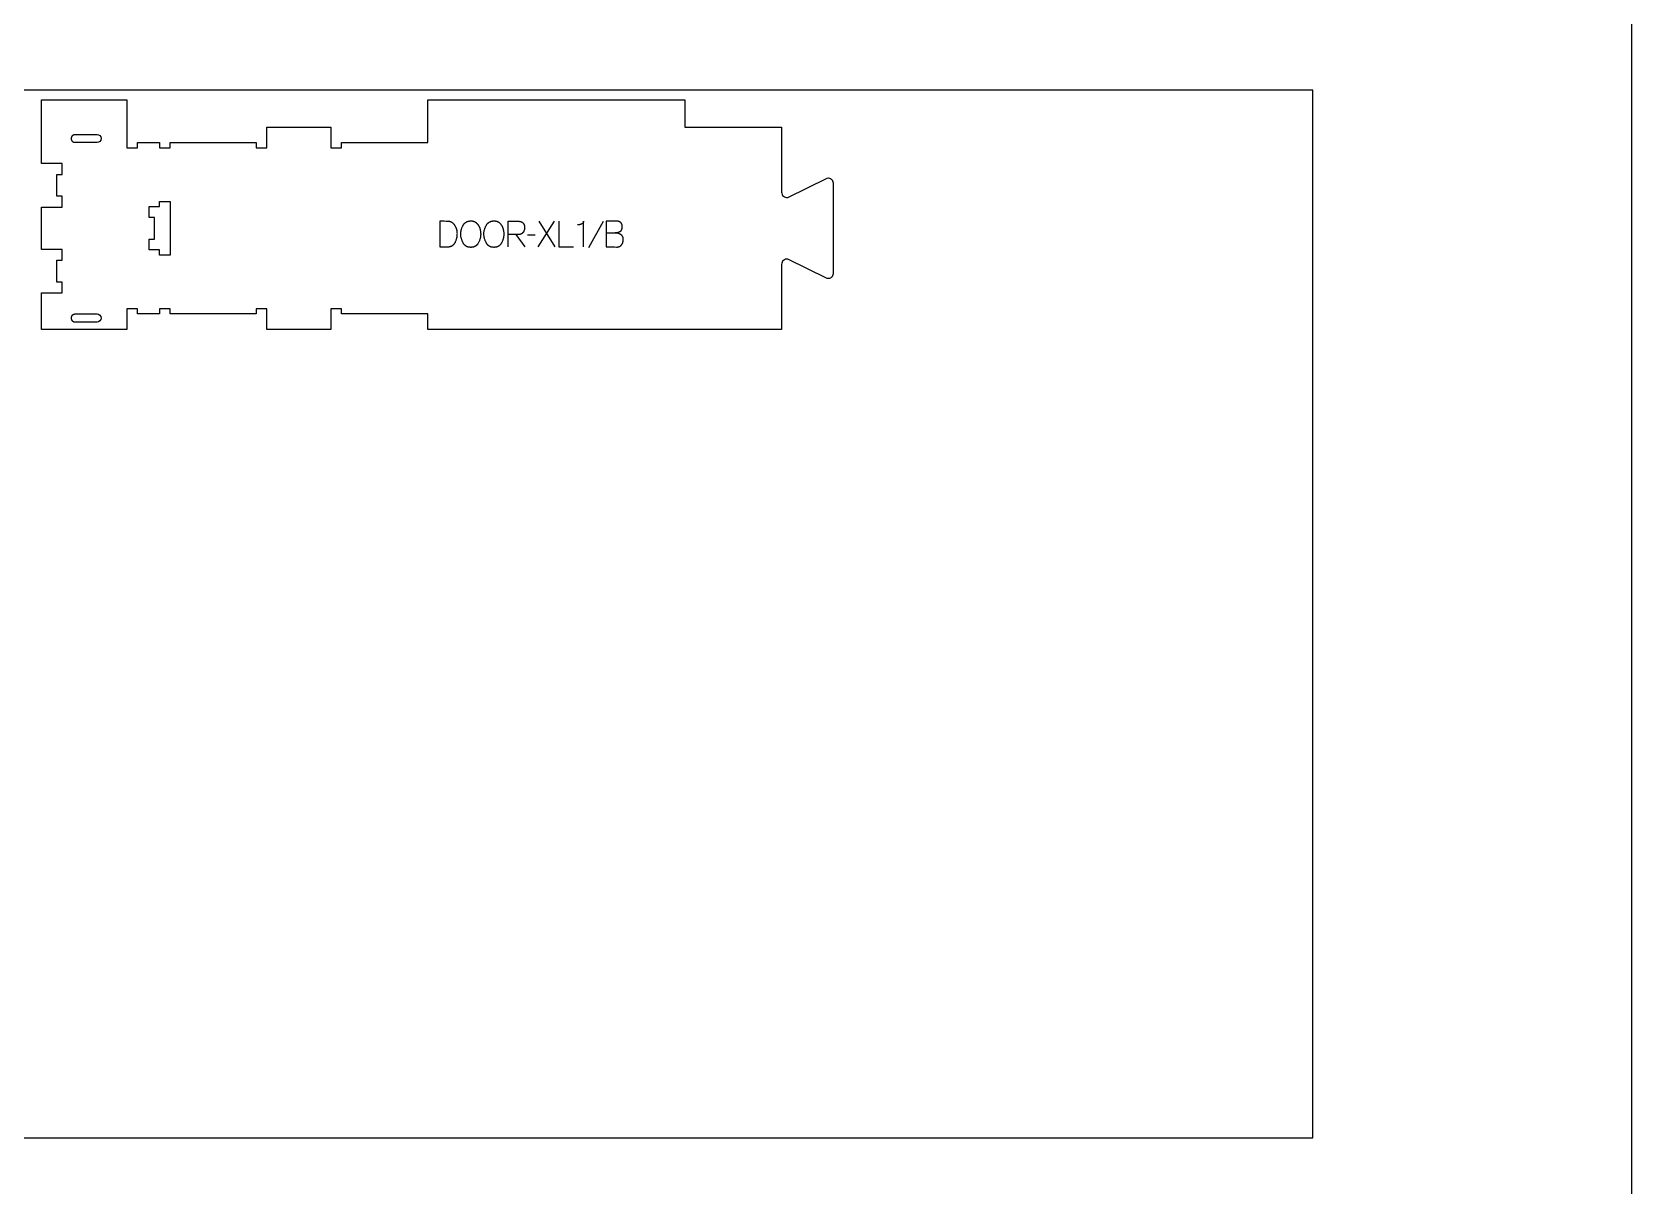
# Model space of a CAD drawing. Extents: x 0 to 4485, y 0 to 8771.
# Drawn here: x 1320 to 3183, y 2387 to 3731 of the extents above; entities that cross this region are included whole.
import ezdxf

# ---------------------------------------------------------------- set-up
doc = ezdxf.new("R2010")
doc.units = 0
for name, color, linetype in [('0_SHEET_SPRUCEPLY_2440X122', 1, 'CONTINUOUS'), ('1_ANYTOOL_1MMDEEP_LABELS_S', 2, 'CONTINUOUS'), ('3_ANYTOOL_CUTTHROUGH_INSID', 4, 'CONTINUOUS'), ('4_ANYTOOL_CUTTHROUGH_OUTSI', 5, 'CONTINUOUS'), ('DONOTCUT', 7, 'CONTINUOUS')]:
    doc.layers.add(name, color=color, linetype=linetype)

msp = doc.modelspace()

# ---------------------------------------------------------------- linework, layer by layer
at = {"layer": '0_SHEET_SPRUCEPLY_2440X122'}
msp.add_lwpolyline([(371.7, 3662.6), (371.7, 2442.6), (2811.7, 2442.6), (2811.7, 3662.6)], close=True, dxfattribs=at)
at = {"layer": '1_ANYTOOL_1MMDEEP_LABELS_S', "color": 2}
for points in [[(1794.9, 3510.2), (1794.9, 3480.2), (1803.4, 3480.3), (1803.8, 3480.3), (1804.2, 3480.3), (1804.6, 3480.3), (1805, 3480.4), (1805.4, 3480.4), (1805.7, 3480.5), (1806.1, 3480.6), (1806.4, 3480.6), (1806.8, 3480.7), (1807.1, 3480.8), (1807.5, 3480.9), (1807.8, 3481), (1808.1, 3481.2), (1808.3, 3481.2), (1808.4, 3481.3), (1808.6, 3481.4), (1808.7, 3481.4), (1808.9, 3481.5), (1809, 3481.6), (1809.2, 3481.7), (1809.3, 3481.7), (1809.4, 3481.8), (1809.6, 3481.9), (1809.7, 3482), (1809.8, 3482.1), (1810, 3482.2), (1810.1, 3482.3), (1810.2, 3482.4), (1810.4, 3482.5), (1810.5, 3482.6), (1810.6, 3482.7), (1810.7, 3482.8), (1810.8, 3482.9), (1811, 3483), (1811.1, 3483.1), (1811.2, 3483.3), (1811.3, 3483.4), (1811.4, 3483.5), (1811.5, 3483.6), (1811.6, 3483.8), (1811.7, 3483.9), (1811.8, 3484), (1811.9, 3484.1), (1812, 3484.3), (1812.1, 3484.4), (1812.3, 3484.7), (1812.5, 3485), (1812.6, 3485.3), (1813, 3485.9), (1813.2, 3486.5), (1813.5, 3487.2), (1813.8, 3487.8), (1814, 3488.5), (1814.2, 3489.1), (1814.4, 3489.8), (1814.6, 3490.4), (1814.8, 3491.1), (1814.9, 3491.7), (1815, 3492.4), (1815.1, 3493.1), (1815.2, 3493.8), (1815.2, 3494.5), (1815.2, 3495.2), (1815.3, 3495.9), (1815.2, 3496.5), (1815.2, 3497.1), (1815.2, 3497.7), (1815.1, 3498.2), (1815, 3498.8), (1815, 3499.1), (1814.9, 3499.4), (1814.8, 3499.7), (1814.8, 3499.9), (1814.7, 3500.2), (1814.6, 3500.5), (1814.5, 3500.8), (1814.5, 3501), (1814.4, 3501.3), (1814.3, 3501.6), (1814.2, 3501.9), (1814.1, 3502.1), (1814, 3502.4), (1813.9, 3502.7), (1813.6, 3503.2), (1813.3, 3503.7), (1813.1, 3504.2), (1812.8, 3504.7), (1812.6, 3505), (1812.4, 3505.3), (1812.2, 3505.6), (1812, 3505.9), (1811.8, 3506.2), (1811.5, 3506.4), (1811.3, 3506.7), (1811.1, 3506.9), (1810.9, 3507.1), (1810.7, 3507.4), (1810.4, 3507.6), (1810.2, 3507.8), (1810, 3508), (1809.7, 3508.2), (1809.5, 3508.3), (1809.2, 3508.5), (1809, 3508.7), (1808.7, 3508.8), (1808.5, 3509), (1808.2, 3509.1), (1808, 3509.2), (1807.7, 3509.3), (1807.4, 3509.4), (1807.2, 3509.5), (1806.9, 3509.6), (1806.6, 3509.7), (1806.3, 3509.7), (1806, 3509.8), (1805.7, 3509.8), (1805.5, 3509.9), (1805.2, 3509.9), (1804.9, 3509.9), (1802.4, 3510), (1799.9, 3510.1), (1797.4, 3510.2)], [(1831.3, 3510.5), (1831.7, 3510.5), (1832.1, 3510.5), (1832.4, 3510.5), (1832.8, 3510.5), (1832.9, 3510.4), (1833.1, 3510.4), (1833.3, 3510.4), (1833.4, 3510.3), (1833.6, 3510.3), (1833.8, 3510.3), (1833.9, 3510.2), (1834.1, 3510.2), (1834.3, 3510.1), (1834.4, 3510.1), (1834.6, 3510), (1834.7, 3510), (1834.9, 3509.9), (1835, 3509.8), (1835.2, 3509.8), (1835.3, 3509.7), (1835.5, 3509.6), (1835.6, 3509.6), (1835.7, 3509.5), (1835.9, 3509.4), (1836, 3509.3), (1836.2, 3509.2), (1836.3, 3509.2), (1836.4, 3509.1), (1836.7, 3508.9), (1836.9, 3508.7), (1837.2, 3508.5), (1837.4, 3508.3), (1837.7, 3508.1), (1837.9, 3507.8), (1838.1, 3507.6), (1838.3, 3507.4), (1838.5, 3507.2), (1838.8, 3506.9), (1839, 3506.7), (1839.2, 3506.4), (1839.3, 3506.1), (1839.5, 3505.9), (1839.7, 3505.6), (1839.9, 3505.3), (1840, 3505), (1840.2, 3504.7), (1840.4, 3504.5), (1840.5, 3504.2), (1840.6, 3503.9), (1840.8, 3503.5), (1840.9, 3503.2), (1841, 3502.9), (1841.2, 3502.6), (1841.3, 3502.3), (1841.4, 3502), (1841.5, 3501.6), (1841.6, 3501.3), (1841.7, 3501), (1841.8, 3500.6), (1841.8, 3500.3), (1842, 3499.6), (1842.1, 3498.9), (1842.2, 3498.3), (1842.3, 3497.6), (1842.4, 3497), (1842.4, 3496.3), (1842.5, 3495.7), (1842.5, 3495), (1842.5, 3494.4), (1842.4, 3493.8), (1842.4, 3493.1), (1842.3, 3492.5), (1842.2, 3491.8), (1842.1, 3491.2), (1841.9, 3490.6), (1841.8, 3489.9), (1841.6, 3489.3), (1841.4, 3488.7), (1841.2, 3488), (1840.9, 3487.4), (1840.6, 3486.7), (1840.3, 3486.1), (1840, 3485.5), (1839.7, 3484.8), (1839.5, 3484.5), (1839.3, 3484.2), (1839.2, 3483.9), (1839, 3483.6), (1838.8, 3483.4), (1838.6, 3483.1), (1838.3, 3482.8), (1838.1, 3482.6), (1838, 3482.5), (1837.9, 3482.4), (1837.8, 3482.3), (1837.7, 3482.1), (1837.5, 3482), (1837.4, 3481.9), (1837.3, 3481.8), (1837.2, 3481.7), (1837.1, 3481.6), (1836.9, 3481.5), (1836.8, 3481.4), (1836.7, 3481.3), (1836.5, 3481.3), (1836.4, 3481.2), (1836.3, 3481.1), (1836.1, 3481), (1836, 3480.9), (1835.9, 3480.9), (1835.7, 3480.8), (1835.6, 3480.7), (1835.4, 3480.6), (1835.3, 3480.6), (1835.1, 3480.5), (1835, 3480.5), (1834.8, 3480.4), (1834.7, 3480.3), (1834.5, 3480.3), (1834.4, 3480.2), (1834.1, 3480.1), (1833.8, 3480.1), (1833.4, 3480), (1833.1, 3479.9), (1832.8, 3479.9), (1832.4, 3479.8), (1832.1, 3479.8), (1831.7, 3479.8), (1831.3, 3479.7), (1831, 3479.7), (1830.6, 3479.7), (1830.2, 3479.8), (1829.9, 3479.8), (1829.5, 3479.8), (1829.1, 3479.9), (1828.8, 3479.9), (1828.4, 3480), (1828.1, 3480.1), (1827.8, 3480.1), (1827.5, 3480.2), (1827.3, 3480.3), (1827.1, 3480.3), (1827, 3480.4), (1826.8, 3480.5), (1826.7, 3480.5), (1826.5, 3480.6), (1826.4, 3480.7), (1826.2, 3480.7), (1826.1, 3480.8), (1825.9, 3480.9), (1825.8, 3480.9), (1825.7, 3481), (1825.5, 3481.1), (1825.4, 3481.2), (1825.2, 3481.3), (1825.1, 3481.4), (1825, 3481.5), (1824.9, 3481.6), (1824.7, 3481.7), (1824.6, 3481.8), (1824.5, 3481.9), (1824.3, 3482), (1824.2, 3482.1), (1824.1, 3482.2), (1824, 3482.3), (1823.9, 3482.4), (1823.8, 3482.5), (1823.6, 3482.6), (1823.5, 3482.8), (1823.4, 3482.9), (1823.2, 3483.2), (1823, 3483.4), (1822.8, 3483.7), (1822.6, 3484), (1822.4, 3484.3), (1822.2, 3484.6), (1822, 3484.9), (1821.7, 3485.6), (1821.4, 3486.2), (1821.1, 3486.9), (1820.8, 3487.5), (1820.6, 3488.2), (1820.4, 3488.8), (1820.2, 3489.5), (1820, 3490.1), (1819.8, 3490.8), (1819.7, 3491.4), (1819.5, 3492.1), (1819.5, 3492.7), (1819.4, 3493.4), (1819.3, 3494), (1819.3, 3494.7), (1819.3, 3495.3), (1819.3, 3496), (1819.3, 3496.7), (1819.4, 3497.4), (1819.5, 3498.1), (1819.6, 3498.7), (1819.7, 3499.4), (1819.8, 3500.1), (1820, 3500.7), (1820.2, 3501.4), (1820.4, 3502), (1820.6, 3502.6), (1820.9, 3503.3), (1821.2, 3503.9), (1821.5, 3504.5), (1821.8, 3505.1), (1822.2, 3505.7), (1822.4, 3506), (1822.5, 3506.3), (1822.7, 3506.6), (1822.9, 3506.9), (1823.2, 3507.1), (1823.4, 3507.4), (1823.6, 3507.6), (1823.8, 3507.8), (1823.9, 3507.9), (1824.1, 3508.1), (1824.2, 3508.2), (1824.3, 3508.3), (1824.4, 3508.4), (1824.6, 3508.5), (1824.7, 3508.6), (1824.8, 3508.7), (1824.9, 3508.8), (1825.1, 3508.8), (1825.2, 3508.9), (1825.3, 3509), (1825.5, 3509.1), (1825.6, 3509.2), (1825.8, 3509.3), (1825.9, 3509.3), (1826.1, 3509.4), (1826.2, 3509.5), (1826.5, 3509.6), (1826.8, 3509.8), (1827.1, 3509.9), (1827.4, 3510), (1827.7, 3510.1), (1828.1, 3510.2), (1828.4, 3510.2), (1828.7, 3510.3), (1829.1, 3510.4), (1829.4, 3510.4), (1829.8, 3510.5), (1830.2, 3510.5), (1830.6, 3510.5), (1830.9, 3510.5)], [(1858.3, 3510.5), (1858.7, 3510.5), (1859, 3510.5), (1859.4, 3510.5), (1859.7, 3510.5), (1859.9, 3510.4), (1860.1, 3510.4), (1860.2, 3510.4), (1860.4, 3510.3), (1860.6, 3510.3), (1860.7, 3510.3), (1860.9, 3510.2), (1861.1, 3510.2), (1861.2, 3510.1), (1861.4, 3510.1), (1861.5, 3510), (1861.7, 3510), (1861.8, 3509.9), (1862, 3509.8), (1862.1, 3509.8), (1862.3, 3509.7), (1862.4, 3509.6), (1862.6, 3509.6), (1862.7, 3509.5), (1862.8, 3509.4), (1863, 3509.3), (1863.1, 3509.2), (1863.2, 3509.2), (1863.4, 3509.1), (1863.6, 3508.9), (1863.9, 3508.7), (1864.1, 3508.5), (1864.4, 3508.3), (1864.6, 3508.1), (1864.8, 3507.8), (1865.1, 3507.6), (1865.3, 3507.4), (1865.5, 3507.2), (1865.7, 3506.9), (1865.9, 3506.7), (1866.1, 3506.4), (1866.3, 3506.1), (1866.5, 3505.9), (1866.7, 3505.6), (1866.8, 3505.3), (1867, 3505), (1867.2, 3504.7), (1867.3, 3504.5), (1867.5, 3504.2), (1867.6, 3503.9), (1867.7, 3503.5), (1867.9, 3503.2), (1868, 3502.9), (1868.1, 3502.6), (1868.2, 3502.3), (1868.3, 3502), (1868.4, 3501.6), (1868.5, 3501.3), (1868.6, 3501), (1868.7, 3500.6), (1868.8, 3500.3), (1868.9, 3499.6), (1869.1, 3498.9), (1869.2, 3498.3), (1869.3, 3497.6), (1869.3, 3497), (1869.4, 3496.3), (1869.4, 3495.7), (1869.4, 3495), (1869.4, 3494.4), (1869.4, 3493.8), (1869.3, 3493.1), (1869.2, 3492.5), (1869.2, 3491.8), (1869, 3491.2), (1868.9, 3490.6), (1868.7, 3489.9), (1868.5, 3489.3), (1868.3, 3488.7), (1868.1, 3488), (1867.9, 3487.4), (1867.6, 3486.7), (1867.3, 3486.1), (1867, 3485.5), (1866.7, 3484.8), (1866.5, 3484.5), (1866.3, 3484.2), (1866.1, 3483.9), (1865.9, 3483.6), (1865.7, 3483.4), (1865.5, 3483.1), (1865.3, 3482.8), (1865.1, 3482.6), (1865, 3482.5), (1864.9, 3482.4), (1864.7, 3482.3), (1864.6, 3482.1), (1864.5, 3482), (1864.4, 3481.9), (1864.3, 3481.8), (1864.1, 3481.7), (1864, 3481.6), (1863.9, 3481.5), (1863.8, 3481.4), (1863.6, 3481.3), (1863.5, 3481.3), (1863.4, 3481.2), (1863.2, 3481.1), (1863.1, 3481), (1863, 3480.9), (1862.8, 3480.9), (1862.7, 3480.8), (1862.5, 3480.7), (1862.4, 3480.6), (1862.3, 3480.6), (1862.1, 3480.5), (1862, 3480.5), (1861.8, 3480.4), (1861.7, 3480.3), (1861.5, 3480.3), (1861.3, 3480.2), (1861, 3480.1), (1860.7, 3480.1), (1860.4, 3480), (1860.1, 3479.9), (1859.7, 3479.9), (1859.4, 3479.8), (1859, 3479.8), (1858.7, 3479.8), (1858.3, 3479.7), (1857.9, 3479.7), (1857.6, 3479.7), (1857.2, 3479.8), (1856.8, 3479.8), (1856.4, 3479.8), (1856.1, 3479.9), (1855.7, 3479.9), (1855.4, 3480), (1855.1, 3480.1), (1854.7, 3480.1), (1854.4, 3480.2), (1854.3, 3480.3), (1854.1, 3480.3), (1853.9, 3480.4), (1853.8, 3480.5), (1853.6, 3480.5), (1853.5, 3480.6), (1853.3, 3480.7), (1853.2, 3480.7), (1853, 3480.8), (1852.9, 3480.9), (1852.8, 3480.9), (1852.6, 3481), (1852.5, 3481.1), (1852.3, 3481.2), (1852.2, 3481.3), (1852.1, 3481.4), (1851.9, 3481.5), (1851.8, 3481.6), (1851.7, 3481.7), (1851.6, 3481.8), (1851.4, 3481.9), (1851.3, 3482), (1851.2, 3482.1), (1851.1, 3482.2), (1850.9, 3482.3), (1850.8, 3482.4), (1850.7, 3482.5), (1850.6, 3482.6), (1850.5, 3482.8), (1850.4, 3482.9), (1850.2, 3483.2), (1849.9, 3483.4), (1849.7, 3483.7), (1849.5, 3484), (1849.4, 3484.3), (1849.2, 3484.6), (1849, 3484.9), (1848.7, 3485.6), (1848.4, 3486.2), (1848.1, 3486.9), (1847.8, 3487.5), (1847.5, 3488.2), (1847.3, 3488.8), (1847.1, 3489.5), (1846.9, 3490.1), (1846.8, 3490.8), (1846.6, 3491.4), (1846.5, 3492.1), (1846.4, 3492.7), (1846.3, 3493.4), (1846.3, 3494), (1846.2, 3494.7), (1846.2, 3495.3), (1846.2, 3496), (1846.3, 3496.7), (1846.3, 3497.4), (1846.4, 3498.1), (1846.5, 3498.7), (1846.6, 3499.4), (1846.8, 3500.1), (1847, 3500.7), (1847.2, 3501.4), (1847.4, 3502), (1847.6, 3502.6), (1847.9, 3503.3), (1848.1, 3503.9), (1848.5, 3504.5), (1848.8, 3505.1), (1849.1, 3505.7), (1849.3, 3506), (1849.5, 3506.3), (1849.7, 3506.6), (1849.9, 3506.9), (1850.1, 3507.1), (1850.3, 3507.4), (1850.6, 3507.6), (1850.8, 3507.8), (1850.9, 3507.9), (1851, 3508.1), (1851.1, 3508.2), (1851.3, 3508.3), (1851.4, 3508.4), (1851.5, 3508.5), (1851.6, 3508.6), (1851.8, 3508.7), (1851.9, 3508.8), (1852, 3508.8), (1852.2, 3508.9), (1852.3, 3509), (1852.4, 3509.1), (1852.6, 3509.2), (1852.7, 3509.3), (1852.9, 3509.3), (1853, 3509.4), (1853.2, 3509.5), (1853.4, 3509.6), (1853.8, 3509.8), (1854.1, 3509.9), (1854.4, 3510), (1854.7, 3510.1), (1855, 3510.2), (1855.4, 3510.2), (1855.7, 3510.3), (1856.1, 3510.4), (1856.4, 3510.4), (1856.8, 3510.5), (1857.1, 3510.5), (1857.5, 3510.5), (1857.9, 3510.5)]]:
    msp.add_lwpolyline(points, close=True, dxfattribs=at)
for points in [[(1874.3, 3480.2), (1874.3, 3510.2), (1885.7, 3510.2), (1886.2, 3510.2), (1886.6, 3510.2), (1886.9, 3510.2), (1887.1, 3510.1), (1887.3, 3510.1), (1887.5, 3510.1), (1887.7, 3510), (1888, 3510), (1888.2, 3510), (1888.4, 3509.9), (1888.6, 3509.9), (1888.8, 3509.8), (1889, 3509.8), (1889.2, 3509.7), (1889.3, 3509.7), (1889.5, 3509.6), (1889.7, 3509.5), (1889.9, 3509.4), (1890, 3509.4), (1890.2, 3509.3), (1890.4, 3509.2), (1890.5, 3509.1), (1890.7, 3509), (1890.8, 3508.9), (1891, 3508.8), (1891.1, 3508.7), (1891.3, 3508.6), (1891.4, 3508.5), (1891.5, 3508.4), (1891.6, 3508.2), (1891.8, 3508.1), (1891.9, 3508), (1892, 3507.9), (1892.1, 3507.7), (1892.2, 3507.6), (1892.3, 3507.4), (1892.4, 3507.3), (1892.5, 3507.1), (1892.6, 3507), (1892.7, 3506.8), (1892.8, 3506.7), (1892.9, 3506.5), (1892.9, 3506.3), (1893, 3506.2), (1893.1, 3506), (1893.1, 3505.8), (1893.2, 3505.6), (1893.3, 3505.4), (1893.3, 3505.2), (1893.4, 3505), (1893.4, 3504.8), (1893.4, 3504.6), (1893.5, 3504.4), (1893.5, 3504.2), (1893.5, 3504), (1893.6, 3503.8), (1893.6, 3503.5), (1893.6, 3503.3), (1893.6, 3502.8), (1893.6, 3502.4), (1893.6, 3502.2), (1893.6, 3502), (1893.6, 3501.8), (1893.6, 3501.7), (1893.6, 3501.5), (1893.6, 3501.3), (1893.6, 3501.1), (1893.5, 3501), (1893.5, 3500.8), (1893.5, 3500.6), (1893.4, 3500.5), (1893.4, 3500.3), (1893.3, 3500.1), (1893.3, 3500), (1893.2, 3499.8), (1893.2, 3499.7), (1893.1, 3499.5), (1893.1, 3499.3), (1893, 3499.2), (1892.9, 3499), (1892.9, 3498.9), (1892.8, 3498.7), (1892.7, 3498.5), (1892.6, 3498.4), (1892.6, 3498.2), (1892.5, 3498.1), (1892.4, 3497.9), (1892.3, 3497.8), (1892.2, 3497.6), (1892.1, 3497.5), (1892, 3497.3), (1891.9, 3497.2), (1891.7, 3497), (1891.6, 3496.9), (1891.5, 3496.8), (1891.4, 3496.6), (1891.3, 3496.5), (1891.1, 3496.4), (1891, 3496.3), (1890.9, 3496.1), (1890.8, 3496), (1890.6, 3495.9), (1890.5, 3495.8), (1890.4, 3495.7), (1890.2, 3495.6), (1890.1, 3495.5), (1889.9, 3495.5), (1889.8, 3495.4), (1889.6, 3495.3), (1889.5, 3495.2), (1889.3, 3495.2), (1889.2, 3495.1), (1889, 3495.1), (1888.8, 3495), (1888.7, 3495), (1888.5, 3494.9), (1888.3, 3494.9), (1888.2, 3494.8), (1888, 3494.8), (1887.8, 3494.8), (1887.6, 3494.8), (1887.4, 3494.8), (1887.3, 3494.7), (1885.3, 3494.7), (1883.3, 3494.6), (1874.4, 3494.6)], [(1928.1, 3510.2), (1909.2, 3480.2)], [(1929.3, 3480.2), (1910.4, 3510.2)], [(1933.6, 3510.2), (1933.6, 3480.2), (1950.7, 3480.2)], [(1962.4, 3480.2), (1962.4, 3510.2), (1962.4, 3510.1), (1962.4, 3509.9), (1962.3, 3509.8), (1962.3, 3509.7), (1962.3, 3509.5), (1962.2, 3509.4), (1962.2, 3509.2), (1962.1, 3509.1), (1962.1, 3509), (1962, 3508.9), (1962, 3508.8), (1962, 3508.7), (1961.9, 3508.7), (1961.9, 3508.6), (1961.9, 3508.6), (1961.8, 3508.5), (1961.8, 3508.4), (1961.8, 3508.4), (1961.7, 3508.3), (1961.7, 3508.3), (1961.7, 3508.2), (1961.6, 3508.2), (1961.6, 3508.1), (1961.5, 3508.1), (1961.5, 3508), (1961.4, 3508), (1961.4, 3507.9), (1961.4, 3507.9), (1961.3, 3507.8), (1961.3, 3507.8), (1961.2, 3507.7), (1961.2, 3507.7), (1961.1, 3507.6), (1961, 3507.5), (1960.8, 3507.4), (1960.7, 3507.3), (1960.6, 3507.3), (1960.5, 3507.2), (1960.4, 3507.1), (1960.2, 3507), (1960.1, 3507), (1960, 3506.9), (1959.8, 3506.8), (1959.5, 3506.7), (1959.2, 3506.6), (1958.9, 3506.5), (1958.7, 3506.4), (1958.4, 3506.3), (1958.1, 3506.3), (1957.8, 3506.2), (1957.6, 3506.1), (1957.3, 3506.1), (1957, 3506), (1956.7, 3506), (1956.5, 3505.9), (1956.2, 3505.9), (1956, 3505.9), (1955.7, 3505.9), (1955.4, 3505.9)], [(1985.1, 3509.7), (1968, 3479)], [(1988.6, 3510.2), (1988.6, 3480.2), (1998.3, 3480.2), (2000.8, 3480.1), (2001, 3480.1), (2001.2, 3480.1), (2001.5, 3480.1), (2001.7, 3480.1), (2001.9, 3480.1), (2002.1, 3480.2), (2002.3, 3480.2), (2002.5, 3480.2), (2002.7, 3480.3), (2002.9, 3480.3), (2003.1, 3480.4), (2003.3, 3480.4), (2003.5, 3480.5), (2003.7, 3480.6), (2003.9, 3480.6), (2004.1, 3480.7), (2004.2, 3480.8), (2004.4, 3480.9), (2004.6, 3481), (2004.8, 3481.1), (2004.9, 3481.2), (2005.1, 3481.3), (2005.2, 3481.4), (2005.4, 3481.5), (2005.6, 3481.7), (2005.7, 3481.8), (2005.9, 3481.9), (2006, 3482.1), (2006.1, 3482.2), (2006.3, 3482.4), (2006.4, 3482.5), (2006.5, 3482.7), (2006.7, 3482.9), (2006.8, 3483.1), (2006.9, 3483.2), (2007, 3483.4), (2007.1, 3483.6), (2007.3, 3483.8), (2007.4, 3483.9), (2007.5, 3484.1), (2007.5, 3484.3), (2007.6, 3484.5), (2007.7, 3484.7), (2007.8, 3484.8), (2007.9, 3485), (2008, 3485.2), (2008, 3485.4), (2008.1, 3485.6), (2008.2, 3485.8), (2008.2, 3486), (2008.3, 3486.1), (2008.3, 3486.3), (2008.4, 3486.5), (2008.4, 3486.7), (2008.5, 3486.9), (2008.5, 3487.1), (2008.5, 3487.3), (2008.5, 3487.5), (2008.6, 3487.7), (2008.6, 3487.9), (2008.6, 3488.1), (2008.6, 3488.3), (2008.6, 3488.5), (2008.6, 3488.7), (2008.6, 3489), (2008.6, 3489.2), (2008.6, 3489.5), (2008.6, 3489.7), (2008.6, 3489.9), (2008.5, 3490.2), (2008.5, 3490.4), (2008.4, 3490.6), (2008.4, 3490.8), (2008.3, 3491.1), (2008.3, 3491.3), (2008.2, 3491.5), (2008.1, 3491.7), (2008.1, 3491.9), (2008, 3492), (2007.9, 3492.2), (2007.8, 3492.3), (2007.8, 3492.4), (2007.8, 3492.5), (2007.7, 3492.6), (2007.6, 3492.7), (2007.6, 3492.8), (2007.5, 3492.8), (2007.5, 3492.9), (2007.4, 3493), (2007.4, 3493.1), (2007.3, 3493.2), (2007.2, 3493.2), (2007.2, 3493.3), (2007.1, 3493.4), (2007.1, 3493.5), (2007, 3493.6), (2006.9, 3493.6), (2006.8, 3493.7), (2006.8, 3493.8), (2006.7, 3493.8), (2006.6, 3493.9), (2006.5, 3494), (2006.4, 3494.1), (2006.2, 3494.2), (2006.1, 3494.4), (2005.9, 3494.5), (2005.7, 3494.6), (2005.3, 3494.8), (2005, 3495), (2004.6, 3495.2), (2004.2, 3495.4), (2003.8, 3495.6), (2003.4, 3495.7), (2003, 3495.9), (2002.6, 3496), (2002.2, 3496.1), (2001.8, 3496.2), (2001.3, 3496.3), (2000.9, 3496.4), (2000.5, 3496.5), (2000, 3496.6), (1999.6, 3496.6), (1999.1, 3496.7)], [(1988.6, 3496.5), (1999.1, 3496.7), (1999.5, 3496.7), (1999.9, 3496.7), (2000.3, 3496.8), (2000.7, 3496.8), (2001, 3496.9), (2001.4, 3497), (2001.8, 3497.1), (2002.1, 3497.2), (2002.5, 3497.3), (2002.8, 3497.4), (2003.2, 3497.5), (2003.5, 3497.6), (2003.9, 3497.8), (2004.2, 3497.9), (2004.5, 3498.1), (2004.8, 3498.2), (2004.9, 3498.3), (2005, 3498.3), (2005.1, 3498.4), (2005.1, 3498.4), (2005.2, 3498.5), (2005.3, 3498.5), (2005.3, 3498.6), (2005.4, 3498.6), (2005.5, 3498.7), (2005.6, 3498.7), (2005.6, 3498.8), (2005.7, 3498.8), (2005.7, 3498.9), (2005.8, 3499), (2005.9, 3499), (2005.9, 3499.1), (2006, 3499.1), (2006, 3499.2), (2006.1, 3499.3), (2006.2, 3499.3), (2006.2, 3499.4), (2006.3, 3499.5), (2006.3, 3499.6), (2006.4, 3499.6), (2006.4, 3499.7), (2006.5, 3499.8), (2006.5, 3499.9), (2006.5, 3499.9), (2006.6, 3500), (2006.6, 3500.1), (2006.7, 3500.2), (2006.7, 3500.3), (2006.7, 3500.4), (2006.8, 3500.5), (2006.9, 3500.6), (2006.9, 3500.8), (2007, 3501), (2007, 3501.2), (2007.1, 3501.4), (2007.1, 3501.6), (2007.2, 3501.8), (2007.2, 3502), (2007.2, 3502.3), (2007.3, 3502.5), (2007.3, 3502.7), (2007.3, 3503), (2007.3, 3503.2), (2007.3, 3503.5), (2007.3, 3503.7), (2007.3, 3504.1), (2007.3, 3504.3), (2007.3, 3504.5), (2007.3, 3504.7), (2007.3, 3504.9), (2007.3, 3505.1), (2007.2, 3505.2), (2007.2, 3505.4), (2007.2, 3505.6), (2007.1, 3505.8), (2007.1, 3505.9), (2007.1, 3506.1), (2007, 3506.3), (2007, 3506.4), (2006.9, 3506.6), (2006.9, 3506.7), (2006.8, 3506.9), (2006.7, 3507), (2006.7, 3507.1), (2006.6, 3507.3), (2006.5, 3507.4), (2006.5, 3507.5), (2006.4, 3507.7), (2006.3, 3507.8), (2006.2, 3507.9), (2006.1, 3508), (2006.1, 3508.2), (2006, 3508.3), (2005.9, 3508.4), (2005.8, 3508.5), (2005.7, 3508.6), (2005.6, 3508.7), (2005.4, 3508.8), (2005.3, 3508.9), (2005.2, 3509), (2005.1, 3509.1), (2005, 3509.1), (2004.9, 3509.2), (2004.7, 3509.3), (2004.6, 3509.4), (2004.5, 3509.4), (2004.3, 3509.5), (2004.2, 3509.6), (2004, 3509.6), (2003.9, 3509.7), (2003.7, 3509.7), (2003.6, 3509.8), (2003.4, 3509.8), (2003.3, 3509.9), (2003.1, 3509.9), (2002.9, 3510), (2002.8, 3510), (2002.6, 3510), (2002.4, 3510.1), (2002.2, 3510.1), (2002, 3510.1), (2001.8, 3510.1), (2001.7, 3510.2), (2001.5, 3510.2), (2001.1, 3510.2), (2000.7, 3510.2), (1988.6, 3510.2)], [(1883.3, 3494.6), (1893.8, 3480.2)], [(1905.8, 3494.1), (1897, 3494)]]:
    msp.add_lwpolyline(points, dxfattribs=at)
at = {"layer": '3_ANYTOOL_CUTTHROUGH_INSID', "color": 4}
for points in [[(1395.6, 3611.2, -1), (1395.6, 3601.7), (1369.9, 3601.7), (1369.8, 3601.7), (1369.7, 3601.7), (1369.6, 3601.7), (1369.5, 3601.7), (1369.4, 3601.7), (1369.3, 3601.7), (1369.2, 3601.8), (1369.1, 3601.8), (1369, 3601.8), (1368.9, 3601.8), (1368.8, 3601.9), (1368.7, 3601.9), (1368.6, 3601.9), (1368.5, 3602), (1368.4, 3602), (1368.3, 3602.1), (1368.2, 3602.1), (1368.1, 3602.1), (1368, 3602.2), (1367.9, 3602.3), (1367.9, 3602.3), (1367.8, 3602.4), (1367.7, 3602.4), (1367.6, 3602.5), (1367.5, 3602.6), (1367.4, 3602.7), (1367.3, 3602.7), (1367.3, 3602.8), (1367.2, 3602.9), (1367.1, 3603), (1367, 3603), (1367, 3603.1), (1366.9, 3603.2), (1366.8, 3603.3), (1366.8, 3603.4), (1366.7, 3603.5), (1366.6, 3603.6), (1366.6, 3603.7), (1366.5, 3603.8), (1366.5, 3603.9), (1366.4, 3604), (1366.4, 3604.1), (1366.3, 3604.2), (1366.3, 3604.3), (1366.2, 3604.4), (1366.2, 3604.5), (1366.2, 3604.6), (1366.1, 3604.7), (1366.1, 3604.8), (1366.1, 3604.9), (1366, 3605), (1366, 3605.2), (1366, 3605.3), (1366, 3605.4), (1365.9, 3605.5), (1365.9, 3605.6), (1365.9, 3605.7), (1365.9, 3605.8), (1365.9, 3605.9), (1365.9, 3606), (1365.9, 3606.1), (1365.9, 3606.2), (1365.9, 3606.3), (1365.9, 3606.4), (1365.9, 3606.6), (1365.9, 3606.7), (1365.9, 3606.8), (1365.9, 3606.9), (1365.9, 3607), (1365.9, 3607.1), (1365.9, 3607.2), (1365.9, 3607.3), (1365.9, 3607.4), (1366, 3607.5), (1366, 3607.6), (1366, 3607.7), (1366, 3607.8), (1366.1, 3608), (1366.1, 3608.1), (1366.1, 3608.2), (1366.2, 3608.3), (1366.2, 3608.4), (1366.2, 3608.5), (1366.3, 3608.6), (1366.3, 3608.7), (1366.4, 3608.8), (1366.4, 3608.9), (1366.5, 3609), (1366.5, 3609.1), (1366.6, 3609.2), (1366.6, 3609.3), (1366.7, 3609.4), (1366.8, 3609.5), (1366.8, 3609.6), (1366.9, 3609.7), (1367, 3609.8), (1367, 3609.8), (1367.1, 3609.9), (1367.2, 3610), (1367.3, 3610.1), (1367.3, 3610.2), (1367.4, 3610.2), (1367.5, 3610.3), (1367.6, 3610.4), (1367.7, 3610.5), (1367.8, 3610.5), (1367.9, 3610.6), (1367.9, 3610.6), (1368, 3610.7), (1368.1, 3610.7), (1368.2, 3610.8), (1368.3, 3610.8), (1368.4, 3610.9), (1368.5, 3610.9), (1368.6, 3611), (1368.7, 3611), (1368.8, 3611), (1368.9, 3611.1), (1369, 3611.1), (1369.1, 3611.1), (1369.2, 3611.1), (1369.3, 3611.1), (1369.4, 3611.2), (1369.5, 3611.2), (1369.6, 3611.2), (1369.7, 3611.2), (1369.8, 3611.2), (1369.9, 3611.2)], [(1395.6, 3392.7), (1369.9, 3392.7), (1369.8, 3392.7), (1369.7, 3392.7), (1369.6, 3392.7), (1369.5, 3392.7), (1369.4, 3392.7), (1369.3, 3392.7), (1369.2, 3392.8), (1369.1, 3392.8), (1369, 3392.8), (1368.9, 3392.8), (1368.8, 3392.9), (1368.7, 3392.9), (1368.6, 3392.9), (1368.5, 3393), (1368.4, 3393), (1368.3, 3393.1), (1368.2, 3393.1), (1368.1, 3393.1), (1368, 3393.2), (1367.9, 3393.3), (1367.9, 3393.3), (1367.8, 3393.4), (1367.7, 3393.4), (1367.6, 3393.5), (1367.5, 3393.6), (1367.4, 3393.7), (1367.3, 3393.7), (1367.3, 3393.8), (1367.2, 3393.9), (1367.1, 3394), (1367, 3394), (1367, 3394.1), (1366.9, 3394.2), (1366.8, 3394.3), (1366.8, 3394.4), (1366.7, 3394.5), (1366.6, 3394.6), (1366.6, 3394.7), (1366.5, 3394.8), (1366.5, 3394.9), (1366.4, 3395), (1366.4, 3395.1), (1366.3, 3395.2), (1366.3, 3395.3), (1366.2, 3395.4), (1366.2, 3395.5), (1366.2, 3395.6), (1366.1, 3395.7), (1366.1, 3395.8), (1366.1, 3395.9), (1366, 3396), (1366, 3396.2), (1366, 3396.3), (1366, 3396.4), (1365.9, 3396.5), (1365.9, 3396.6), (1365.9, 3396.7), (1365.9, 3396.8), (1365.9, 3396.9), (1365.9, 3397), (1365.9, 3397.1), (1365.9, 3397.2), (1365.9, 3397.3), (1365.9, 3397.4), (1365.9, 3397.6), (1365.9, 3397.7), (1365.9, 3397.8), (1365.9, 3397.9), (1365.9, 3398), (1365.9, 3398.1), (1365.9, 3398.2), (1365.9, 3398.3), (1365.9, 3398.4), (1366, 3398.5), (1366, 3398.6), (1366, 3398.7), (1366, 3398.8), (1366.1, 3399), (1366.1, 3399.1), (1366.1, 3399.2), (1366.2, 3399.3), (1366.2, 3399.4), (1366.2, 3399.5), (1366.3, 3399.6), (1366.3, 3399.7), (1366.4, 3399.8), (1366.4, 3399.9), (1366.5, 3400), (1366.5, 3400.1), (1366.6, 3400.2), (1366.6, 3400.3), (1366.7, 3400.4), (1366.8, 3400.5), (1366.8, 3400.6), (1366.9, 3400.7), (1367, 3400.8), (1367, 3400.8), (1367.1, 3400.9), (1367.2, 3401), (1367.3, 3401.1), (1367.3, 3401.2), (1367.4, 3401.2), (1367.5, 3401.3), (1367.6, 3401.4), (1367.7, 3401.5), (1367.8, 3401.5), (1367.9, 3401.6), (1367.9, 3401.6), (1368, 3401.7), (1368.1, 3401.7), (1368.2, 3401.8), (1368.3, 3401.8), (1368.4, 3401.9), (1368.5, 3401.9), (1368.6, 3402), (1368.7, 3402), (1368.8, 3402), (1368.9, 3402.1), (1369, 3402.1), (1369.1, 3402.1), (1369.2, 3402.1), (1369.3, 3402.1), (1369.4, 3402.2), (1369.5, 3402.2), (1369.6, 3402.2), (1369.7, 3402.2), (1369.8, 3402.2), (1369.9, 3402.2), (1395.6, 3402.2, -1)]]:
    msp.add_lwpolyline(points, format="xyb", close=True, dxfattribs=at)
msp.add_lwpolyline([(1480.6, 3470.7), (1468.4, 3470.7), (1468.4, 3476.7), (1456.4, 3476.7), (1456.4, 3489.2), (1462.4, 3489.2), (1462.4, 3514.7), (1456.4, 3514.7), (1456.4, 3527.2), (1468.4, 3527.2), (1468.4, 3533.2), (1480.9, 3533.2), (1480.9, 3470.7)], close=True, dxfattribs=at)
at = {"layer": '4_ANYTOOL_CUTTHROUGH_OUTSI', "color": 5}
msp.add_lwpolyline([(1480.6, 3408.2), (1468.4, 3408.2), (1468.4, 3407.9), (1468.4, 3402.2), (1442.9, 3402.2), (1442.9, 3408.2), (1430.4, 3408.2), (1430.4, 3407.9), (1430.4, 3384.2), (1330.9, 3384.2), (1330.9, 3426.7), (1354.9, 3426.7), (1354.9, 3439.2), (1348.9, 3439.2), (1348.9, 3464.7), (1354.9, 3464.7), (1354.9, 3477.2), (1330.9, 3477.2), (1330.9, 3526.7), (1354.9, 3526.7), (1354.9, 3539.2), (1348.9, 3539.2), (1348.9, 3564.7), (1354.9, 3564.7), (1354.9, 3577.2), (1330.9, 3577.2), (1330.9, 3651.7), (1430.4, 3651.7), (1430.4, 3595.9), (1430.4, 3595.7), (1442.9, 3595.7), (1442.9, 3601.7), (1468.4, 3601.7), (1468.4, 3595.9), (1468.4, 3595.7), (1480.9, 3595.7), (1480.9, 3601.7), (1580.9, 3601.7), (1580.9, 3595.7), (1593.4, 3595.7), (1593.4, 3619.7), (1667.9, 3619.7), (1667.9, 3595.7), (1680.4, 3595.7), (1680.4, 3601.7), (1780.9, 3601.7), (1780.9, 3651.7), (2080.4, 3651.7), (2080.4, 3619.7), (2192.9, 3619.7), (2192.9, 3544), (2192.9, 3544, 0.463455), (2200.1, 3537.9), (2200.2, 3537.9), (2200.2, 3537.9), (2246.2, 3560.5), (2246.2, 3560.5, -0.461531), (2252.9, 3554.9), (2252.9, 3449, -0.220464), (2250.8, 3444.6, -0.218803), (2246.2, 3443.4), (2200.2, 3466), (2200.2, 3466), (2200.1, 3466), (2200.1, 3466, 0.463455), (2192.9, 3459.9), (2192.9, 3384.2), (1780.9, 3384.2), (1780.9, 3402.2), (1680.4, 3402.2), (1680.4, 3408.2), (1667.9, 3408.2), (1667.9, 3384.2), (1593.4, 3384.2), (1593.4, 3407.9), (1593.4, 3408.2), (1580.9, 3408.2), (1580.9, 3402.2), (1480.9, 3402.2), (1480.9, 3408.2), (1480.6, 3408.2)], format="xyb", close=True, dxfattribs=at)
at = {"layer": 'DONOTCUT'}
msp.add_lwpolyline([(0, 0), (3183.4, 0), (3183.4, 5593.4), (0, 5593.4)], close=True, dxfattribs=at)

doc.saveas('drawing.dxf')
